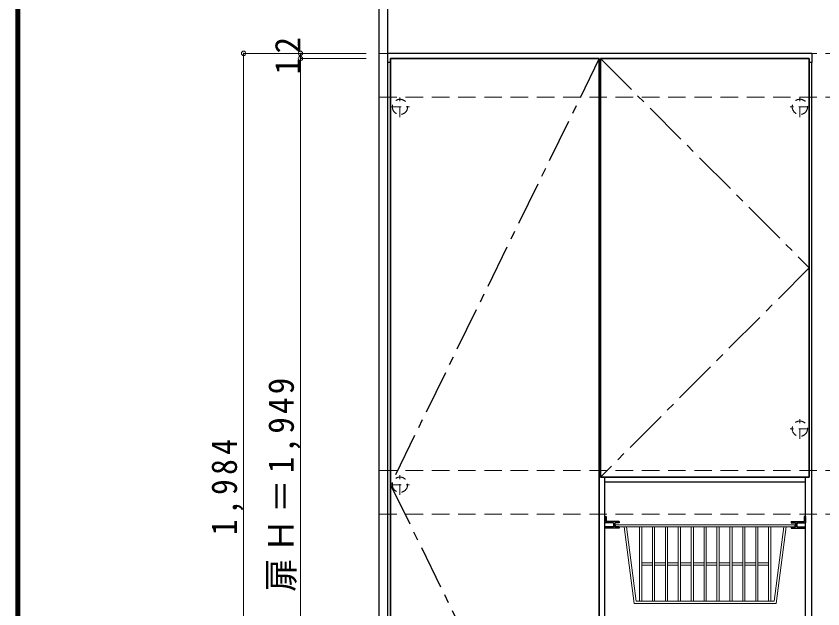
# Model space of a CAD drawing. Units: millimetres at full size, sheet at 1:20; details may follow other scales. Extents: x -3922 to 3878, y -2932 to 2722.
# Drawn here: x -3922 to -2078, y -998 to 358 of the extents above; entities that cross this region are included whole.
import ezdxf

# ---------------------------------------------------------------- set-up
doc = ezdxf.new("R2010")
doc.units = ezdxf.units.MM
doc.header["$LTSCALE"] = 20
doc.header["$PDMODE"] = 32
doc.header["$PDSIZE"] = 10
for name, pattern in [('CHAIN1', [8, 5, -1, 1, -1]), ('DASHED1', [1.8, 1.2, -0.6]), ('DASHED2', [3, 2, -1])]:
    doc.linetypes.add(name, pattern=pattern)
for name, color, linetype, lineweight in [('0-2', 3, 'Continuous', 25), ('0-3_固定棚', 3, 'Continuous', 25), ('0-6_パイプハンガー', 2, 'Continuous', 35), ('0-9', 7, 'Continuous', 18), ('0-B_寸法', 7, 'Continuous', 9), ('F-1_枠', 6, 'Continuous', 40)]:
    doc.layers.add(name, color=color, linetype=linetype, lineweight=lineweight)
doc.styles.add('ＭＳ ゴシック', font='')
doc.styles.get('ＭＳ ゴシック').set_extended_font_data('MS Gothic')

msp = doc.modelspace()

# ---------------------------------------------------------------- linework, layer by layer
at = {"layer": '0-2'}
for p, q in [((-3093.22, 1177.73), (-3093.22, -1711.27)), ((-3072.22, -1711.27), (-3072.22, 1177.73)), ((-2103.22, 272.73), (-3072.22, 272.73)), ((-2103.22, 272.73), (-2103.22, 251.73)), ((-3066.22, 251.73), (-3072.22, 251.73)), ((-2586.22, 251.73), (-2589.22, 251.73)), ((-2103.22, 251.73), (-2109.22, 251.73)), ((-2103.22, -1711.27), (-2103.22, 251.73)), ((-2576.72, -1711.27), (-2576.72, -696.27)), ((-2117.72, -1711.27), (-2117.72, -696.27))]:
    msp.add_line(p, q, dxfattribs=at)
at = {"layer": '0-3_固定棚'}
msp.add_line((-2117.72, -708.27), (-2576.72, -708.27), dxfattribs=at)
at = {"layer": '0-6_パイプハンガー'}
for p, q in [((-2589.22, 260.73), (-3066.22, 260.73)), ((-3066.22, 260.73), (-3066.22, -1688.27)), ((-2589.22, -1688.27), (-2589.22, 260.73)), ((-2586.22, 260.73), (-2109.22, 260.73)), ((-2109.22, 260.73), (-2109.22, -696.27))]:
    msp.add_line(p, q, dxfattribs=at)
at = {"layer": '0-6_パイプハンガー', "color": 7, "linetype": 'DASHED1', "lineweight": 18}
for p, q in [((-3044.72, 127.08), (-3044.72, 172.04)), ((-2130.72, 127.08), (-2130.72, 172.04)), ((-3066.22, 150.23), (-3022.74, 150.23)), ((-2109.22, 150.23), (-2152.71, 150.23)), ((-2130.72, -608.92), (-2130.72, -563.96)), ((-2109.22, -585.77), (-2152.71, -585.77)), ((-3044.72, -736.92), (-3044.72, -691.96)), ((-3066.22, -713.77), (-3022.74, -713.77))]:
    msp.add_line(p, q, dxfattribs=at)
at = {"layer": '0-6_パイプハンガー'}
msp.add_lwpolyline([(-2109.22, -696.27), (-2586.22, -696.27), (-2586.22, 260.73)], dxfattribs=at)
at = {"layer": '0-6_パイプハンガー', "color": 7, "linetype": 'DASHED1', "lineweight": 18}
for centre in [(-3044.72, 150.23), (-2130.72, 150.23), (-2130.72, -585.77), (-3044.72, -713.77)]:
    msp.add_circle(centre, 17.5, dxfattribs=at)
at = {"layer": '0-9', "color": 3, "lineweight": 25}
for p, q in [((-2576.72, -786.27), (-2576.72, -801.27)), ((-2117.72, -786.27), (-2120.72, -786.27)), ((-2120.72, -786.27), (-2120.72, -798.27)), ((-2117.72, -786.27), (-2117.72, -801.27)), ((-2556.72, -801.27), (-2576.72, -801.27)), ((-2576.72, -813.27), (-2576.72, -810.27)), ((-2556.72, -810.27), (-2576.72, -810.27)), ((-2543.72, -798.27), (-2573.72, -798.27)), ((-2556.72, -801.27), (-2556.72, -810.27)), ((-2543.72, -801.27), (-2553.72, -801.27)), ((-2553.72, -801.27), (-2553.72, -810.27)), ((-2543.72, -810.27), (-2553.72, -810.27)), ((-2543.72, -798.27), (-2543.72, -801.27)), ((-2543.72, -810.27), (-2543.72, -813.27)), ((-2150.72, -798.27), (-2150.72, -801.27)), ((-2150.72, -798.27), (-2120.72, -798.27)), ((-2150.72, -801.27), (-2140.72, -801.27)), ((-2150.72, -810.27), (-2150.72, -813.27)), ((-2150.72, -810.27), (-2140.72, -810.27)), ((-2140.72, -801.27), (-2140.72, -810.27)), ((-2137.72, -801.27), (-2117.72, -801.27)), ((-2137.72, -801.27), (-2137.72, -810.27)), ((-2137.72, -810.27), (-2117.72, -810.27)), ((-2117.72, -813.27), (-2117.72, -810.27)), ((-2543.72, -813.27), (-2576.72, -813.27)), ((-2150.72, -813.27), (-2117.72, -813.27))]:
    msp.add_line(p, q, dxfattribs=at)
at = {"layer": '0-9'}
for p, q in [((-2509.72, -985.27), (-2532.22, -810.27)), ((-2532.22, -810.27), (-2162.22, -810.27)), ((-2504.68, -980.27), (-2527.18, -810.27)), ((-2497.22, -980.27), (-2497.22, -810.27)), ((-2492.22, -897.77), (-2492.22, -810.27)), ((-2467.72, -897.77), (-2467.72, -810.27)), ((-2462.72, -897.77), (-2462.72, -810.27)), ((-2438.22, -897.77), (-2438.22, -810.27)), ((-2433.22, -897.77), (-2433.22, -810.27)), ((-2408.72, -897.77), (-2408.72, -810.27)), ((-2403.72, -897.77), (-2403.72, -810.27)), ((-2379.22, -897.77), (-2379.22, -810.27)), ((-2374.22, -897.77), (-2374.22, -810.27)), ((-2349.72, -980.27), (-2349.72, -810.27)), ((-2344.72, -892.77), (-2344.72, -810.27)), ((-2320.22, -980.27), (-2320.22, -810.27)), ((-2315.22, -980.27), (-2315.22, -810.27)), ((-2290.72, -897.77), (-2290.72, -810.27)), ((-2285.72, -897.77), (-2285.72, -810.27)), ((-2261.22, -897.77), (-2261.22, -810.27)), ((-2256.22, -897.77), (-2256.22, -810.27)), ((-2231.72, -897.77), (-2231.72, -810.27)), ((-2226.72, -897.77), (-2226.72, -810.27)), ((-2202.22, -897.77), (-2202.22, -810.27)), ((-2197.22, -980.27), (-2197.22, -810.27)), ((-2189.77, -980.27), (-2167.27, -810.27)), ((-2184.72, -985.27), (-2162.22, -810.27)), ((-2142.22, -810.27), (-2162.22, -810.27)), ((-2467.72, -892.77), (-2492.22, -892.77)), ((-2492.22, -897.77), (-2492.22, -980.27)), ((-2467.72, -897.77), (-2492.22, -897.77)), ((-2467.72, -897.77), (-2467.72, -980.27)), ((-2438.22, -892.77), (-2462.72, -892.77)), ((-2462.72, -897.77), (-2462.72, -980.27)), ((-2438.22, -897.77), (-2462.72, -897.77)), ((-2438.22, -897.77), (-2438.22, -980.27)), ((-2408.72, -892.77), (-2433.22, -892.77)), ((-2433.22, -897.77), (-2433.22, -980.27)), ((-2408.72, -897.77), (-2433.22, -897.77)), ((-2408.72, -897.77), (-2408.72, -980.27)), ((-2379.22, -892.77), (-2403.72, -892.77)), ((-2403.72, -897.77), (-2403.72, -980.27)), ((-2379.22, -897.77), (-2403.72, -897.77)), ((-2379.22, -897.77), (-2379.22, -980.27)), ((-2349.72, -892.77), (-2374.22, -892.77)), ((-2374.22, -897.77), (-2374.22, -980.27)), ((-2349.72, -897.77), (-2374.22, -897.77)), ((-2344.72, -980.27), (-2344.72, -892.77)), ((-2320.22, -892.77), (-2344.72, -892.77)), ((-2320.22, -897.77), (-2344.72, -897.77)), ((-2290.72, -892.77), (-2315.22, -892.77)), ((-2290.72, -897.77), (-2315.22, -897.77)), ((-2290.72, -980.27), (-2290.72, -897.77)), ((-2261.22, -892.77), (-2285.72, -892.77)), ((-2285.72, -980.27), (-2285.72, -897.77)), ((-2261.22, -897.77), (-2285.72, -897.77)), ((-2261.22, -980.27), (-2261.22, -897.77)), ((-2231.72, -892.77), (-2256.22, -892.77)), ((-2256.22, -980.27), (-2256.22, -897.77)), ((-2231.72, -897.77), (-2256.22, -897.77)), ((-2231.72, -980.27), (-2231.72, -897.77)), ((-2226.72, -892.77), (-2202.22, -892.77)), ((-2226.72, -980.27), (-2226.72, -897.77)), ((-2226.72, -897.77), (-2202.22, -897.77)), ((-2202.22, -980.27), (-2202.22, -897.77)), ((-2184.72, -985.27), (-2509.72, -985.27)), ((-2189.77, -980.27), (-2504.68, -980.27))]:
    msp.add_line(p, q, dxfattribs=at)
at = {"layer": '0-9', "color": 3, "lineweight": 25}
msp.add_lwpolyline([(-2576.72, -786.27), (-2573.72, -786.27), (-2573.72, -798.27)], dxfattribs=at)
at = {"layer": '0-9'}
msp.add_lwpolyline([(-2532.22, -810.27), (-2552.22, -810.27), (-2552.22, -805.27), (-2142.22, -805.27), (-2142.22, -810.27)], dxfattribs=at)
at = {"layer": '0-B_寸法', "color": 4}
for p, q in [((-3402.22, -1711.27), (-3402.22, 272.73)), ((-3402.22, 272.73), (-3272.22, 272.73)), ((-3272.22, 260.73), (-3272.22, 272.73)), ((-3272.22, 272.73), (-3122.22, 272.73)), ((-3272.22, -1688.27), (-3272.22, 260.73)), ((-3272.22, 260.73), (-3122.22, 260.73))]:
    msp.add_line(p, q, dxfattribs=at)
at = {"layer": '0-B_寸法', "color": 4, "linetype": 'DASHED2'}
for p, q in [((3008.16, 272.73), (-3093.22, 272.73)), ((3008.16, 172.73), (-3093.22, 172.73)), ((3008.16, -681.27), (-3093.22, -681.27)), ((3008.16, -781.27), (-3093.22, -781.27))]:
    msp.add_line(p, q, dxfattribs=at)
at = {"layer": '0-B_寸法', "color": 3, "linetype": 'CHAIN1', "lineweight": 25}
for points in [[(-2589.22, 260.73), (-3066.22, -713.77), (-2589.22, -1688.27)], [(-2586.22, 260.73), (-2109.22, -217.77), (-2586.22, -696.27)]]:
    msp.add_lwpolyline(points, dxfattribs=at)
at = {"layer": '0-B_寸法'}
for p in [(-3402.22, 272.73), (-3272.22, 272.73), (-3272.22, 260.73)]:
    msp.add_point(p, dxfattribs=at)
at = {"layer": 'F-1_枠'}
for p, q in [((-3922.03, 2722.29), (-3922.03, -2864.37)), ((-3918.7, 2722.29), (-3918.7, -2864.37)), ((-3915.36, 2722.29), (-3915.36, -2864.37))]:
    msp.add_line(p, q, dxfattribs=at)

# ---------------------------------------------------------------- texts
at = {"layer": '0-B_寸法', "char_height": 58.65, "attachment_point": 7, "rotation": 90, "style": 'ＭＳ ゴシック'}
for s, insert in [('\\T1.27;\\W0.95;12', (-3272.22, 224.23)), ('\\T1.19;\\W0.95;扉Ｈ＝1,949', (-3272.22, -958.77)), ('\\T1.28;\\W0.9;1,984', (-3402.22, -829.27))]:
    msp.add_mtext(s, dxfattribs=dict(at, insert=insert))

doc.saveas('drawing.dxf')
